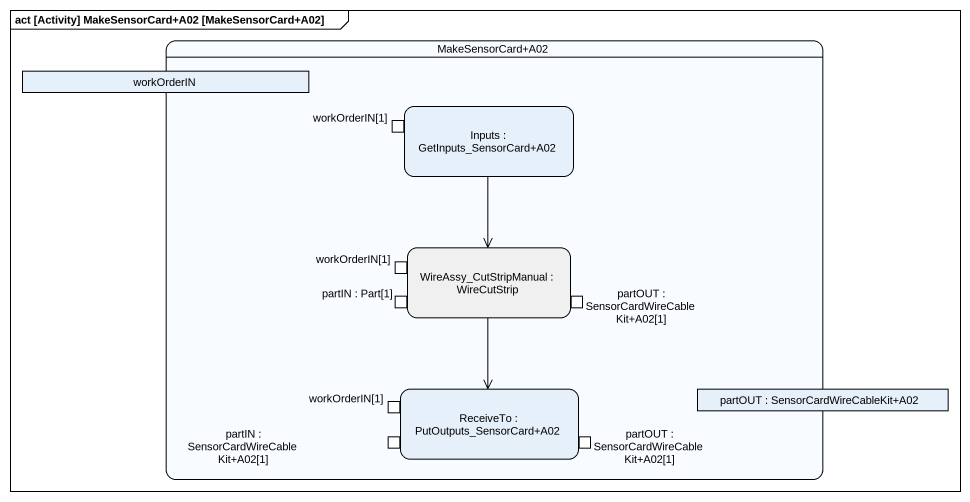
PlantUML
@startuml
mainframe act [Activity] MakeSensorCard+A02 [MakeSensorCard+A02]
hide empty description
state "MakeSensorCard+A02" as MakeSensorCard_A02 {
  state workOrderIN <<object>>
  state "Inputs : GetInputs_SensorCard+A02" as Inputs {
    state "workOrderIN[1]" as workOrderIN_1 <<inputPin>>
  }
  state "WireAssy_CutStripManual : WireCutStrip" as WireAssy_CutStripManual #F0F0F0 {
    state "workOrderIN[1]" as workOrderIN_1_2 <<inputPin>>
    state "partIN : Part[1]" as partIN_Part_1 <<inputPin>>
    state "partOUT : SensorCardWireCableKit+A02[1]" as partOUT_SensorCardWireCableK <<outputPin>>
  }
  state "ReceiveTo : PutOutputs_SensorCard+A02" as ReceiveTo {
    state "workOrderIN[1]" as workOrderIN_1_3 <<inputPin>>
    state "partIN : SensorCardWireCableKit+A02[1]" as partIN_SensorCardWireCableKi <<inputPin>>
    state "partOUT : SensorCardWireCableKit+A02[1]" as partOUT_SensorCardWireCableK_2 <<outputPin>>
  }
  state "partOUT : SensorCardWireCableKit+A02" as partOUT <<object>>
}
Inputs --> WireAssy_CutStripManual
WireAssy_CutStripManual --> ReceiveTo
@enduml
